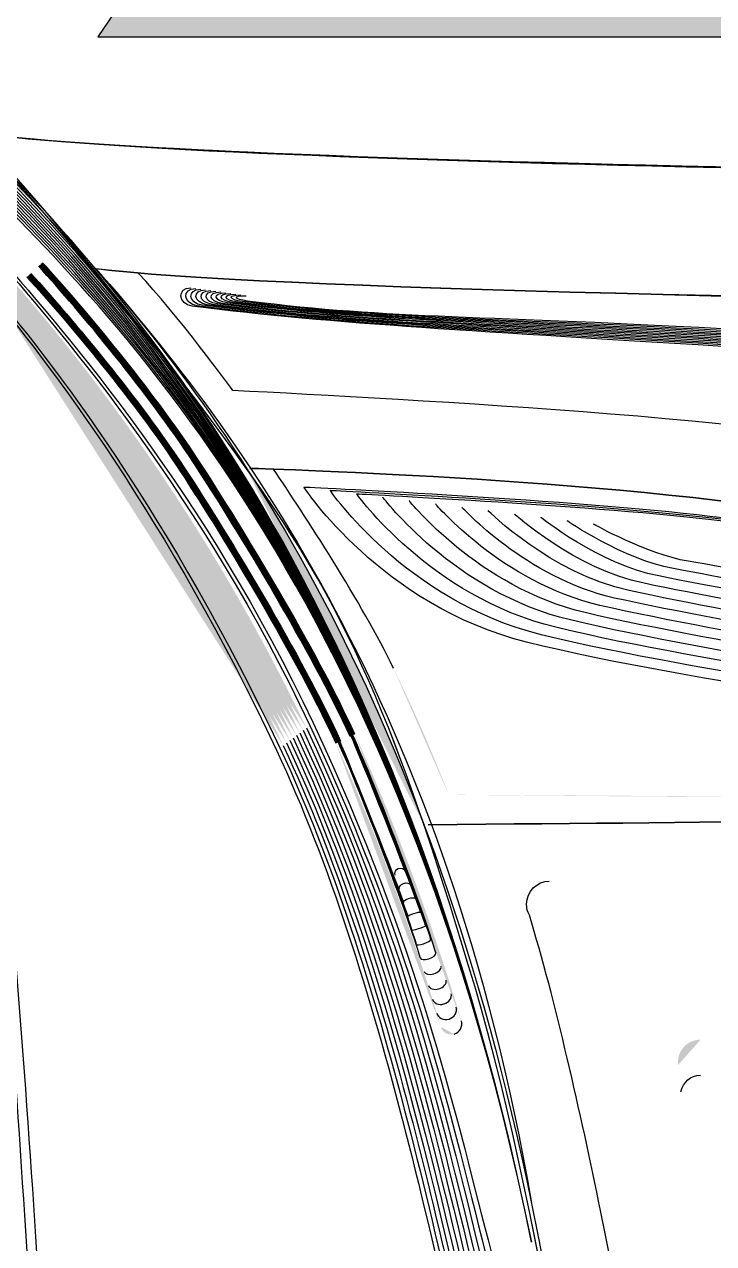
# Model space of a CAD drawing. Header units: millimetres. Extents: x 1111 to 1333, y -447 to -319.
# Drawn here: x 1289.456 to 1289.744, y -440.629 to -440.119 of the extents above; entities that cross this region are included whole.
import ezdxf

# ---------------------------------------------------------------- set-up
doc = ezdxf.new("R2010")
doc.units = ezdxf.units.MM

# ---------------------------------------------------------------- blocks, each defined once
blk = doc.blocks.new('scanne')
at = {"transparency": 33554559}
h = blk.add_hatch(color=256, dxfattribs=at)
h.paths.add_polyline_path([(0.00992, 2.25476, 0.014829), (-0.03912, 2.30594)], flags=0)
h.paths.add_polyline_path([(0.00992, 2.25476), (0.01129, 2.25316)], flags=0)
h.paths.add_polyline_path([(2.23438, 2.25316), (2.23647, 2.25558)], flags=0)
h.paths.add_polyline_path([(2.27393, 2.29508, 0.014038), (2.23647, 2.25558)], flags=0)
h.paths.add_polyline_path([(2.27393, 2.29508), (2.27434, 2.29577)], flags=0)
h.paths.add_polyline_path([(2.15103, 2.28719), (2.14483, 2.28715), (1.89379, 2.28715), (1.85939, 2.30508), (1.85574, 2.29978), (1.84726, 2.3043), (1.84625, 2.30799), (1.6511, 2.35092), (1.65146, 2.35133), (1.7255, 2.35133), (1.7255, 2.36192), (1.69699, 2.36611), (1.69699, 2.36926), (1.57427, 2.36926), (1.56816, 2.36917), (1.55023, 2.37318), (1.548, 2.37318), (1.54772, 2.37715), (1.53577, 2.37715), (1.53568, 2.37309), (1.42638, 2.37236), (1.42661, 2.37665), (1.38423, 2.37665), (1.38395, 2.372), (0.9873, 2.36926), (0.9873, 2.36005), (0.98045, 2.3501), (1.58381, 2.3501), (1.58399, 2.3496), (1.76012, 2.29235), (1.76245, 2.29139)], flags=0)
h.paths.add_polyline_path([(1.23341, 2.2871, 0.002387), (1.76245, 2.29139)], flags=0)
h.paths.add_polyline_path([(1.23341, 2.2871), (1.23341, 2.28715), (0.92589, 2.28715), (0.89127, 2.30508), (0.88748, 2.29978), (0.87904, 2.3043), (0.878, 2.30799), (0.68407, 2.35069), (0.68329, 2.35133), (0.75733, 2.35133), (0.75733, 2.36192), (0.72869, 2.36611), (0.72869, 2.36926), (0.60615, 2.36926), (0.60104, 2.36894), (0.58198, 2.37318), (0.57974, 2.37318), (0.57947, 2.37715), (0.56751, 2.37715), (0.56747, 2.37309), (0.45803, 2.37236), (0.4583, 2.37665), (0.41597, 2.37665), (0.41574, 2.372), (0.01913, 2.36926), (0.01913, 2.36005), (0.01234, 2.3501), (0.61564, 2.3501), (0.61478, 2.34992), (0.80117, 2.28938), (0.80368, 2.28842)], flags=0)
h = blk.add_hatch(color=256, dxfattribs=at)
h.paths.add_polyline_path([(0.22119, 1.69763, 0.009551), (0.1935, 1.84616)], flags=0)
h.paths.add_polyline_path([(-0.08747, 2.35321), (-0.10754, 2.34172)], flags=0)
h.paths.add_polyline_path([(0.08962, 2.05386, 0.066878), (-0.03414, 2.24783)], flags=0)
h = blk.add_hatch(color=256, dxfattribs=at)
h.paths.add_polyline_path([(0.21905, 1.7093, 0.009098), (0.19351, 1.84616)], flags=0)
h.paths.add_polyline_path([(-0.0876, 2.3523), (-0.10662, 2.34121)], flags=0)
h.paths.add_polyline_path([(0.091, 2.05496, 0.067263), (-0.03354, 2.24893)], flags=0)
h = blk.add_hatch(color=256, dxfattribs=at)
h.paths.add_polyline_path([(0.21697, 1.72094, 0.008861), (0.19352, 1.84616)], flags=0)
h.paths.add_polyline_path([(-0.08767, 2.35134), (-0.10574, 2.34067)], flags=0)
h.paths.add_polyline_path([(0.09243, 2.05596, 0.067901), (-0.03293, 2.25002)], flags=0)
h = blk.add_hatch(color=256, dxfattribs=at)
h.paths.add_polyline_path([(0.21483, 1.73257, 0.008355), (0.19352, 1.84612)], flags=0)
h.paths.add_polyline_path([(-0.08781, 2.35039), (-0.10478, 2.34012)], flags=0)
h.paths.add_polyline_path([(0.0938, 2.05701, 0.068121), (-0.03229, 2.25108)], flags=0)
h = blk.add_hatch(color=256, dxfattribs=at)
h.paths.add_polyline_path([(0.21267, 1.74425, 0.007938), (0.19351, 1.84617)], flags=0)
h.paths.add_polyline_path([(-0.08791, 2.34948), (-0.10392, 2.33958)], flags=0)
h.paths.add_polyline_path([(0.09516, 2.05806, 0.068795), (-0.0317, 2.25217)], flags=0)
h = blk.add_hatch(color=256, dxfattribs=at)
h.paths.add_polyline_path([(0.21056, 1.75594, 0.007103), (0.1935, 1.84617)], flags=0)
h.paths.add_polyline_path([(-0.08806, 2.34857), (-0.10302, 2.33903)], flags=0)
h.paths.add_polyline_path([(0.09656, 2.05912, 0.06942), (-0.03108, 2.25323)], flags=0)
h = blk.add_hatch(color=256, dxfattribs=at)
h.paths.add_polyline_path([(0.20847, 1.76761, 0.005948), (0.19351, 1.84617)], flags=0)
h.paths.add_polyline_path([(-0.08814, 2.34765), (-0.1021, 2.33853)], flags=0)
h.paths.add_polyline_path([(0.09794, 2.06016, 0.069742), (-0.03048, 2.25432)], flags=0)
h = blk.add_hatch(color=256, dxfattribs=at)
h.paths.add_polyline_path([(0.20636, 1.77925, 0.00558), (0.1935, 1.84613)], flags=0)
h.paths.add_polyline_path([(-0.08824, 2.3467), (-0.1012, 2.33799)], flags=0)
h.paths.add_polyline_path([(-0.02985, 2.25537, 0.000636), (-0.1012, 2.33799)], flags=0)
h.paths.add_polyline_path([(0.09934, 2.06122, 0.070182), (-0.02985, 2.25537)], flags=0)
h = blk.add_hatch(color=256, dxfattribs=at)
h.paths.add_polyline_path([(-0.07041, 2.30737), (-0.01749, 2.24967)], flags=0)
h.paths.add_polyline_path([(0.15554, 1.93613, 0.033004), (0.11166, 2.05478)], flags=0)
h.paths.add_polyline_path([(0.15554, 1.93613, 0.404316), (0.16106, 1.93312)], flags=0)
h.paths.add_polyline_path([(0.16412, 1.93864, 0.032895), (0.11964, 2.05848)], flags=0)
h.paths.add_polyline_path([(-0.01092, 2.25564), (-0.06384, 2.3134)], flags=0)
h = blk.add_hatch(color=256, dxfattribs=at)
h.paths.add_polyline_path([(0.07563, 2.16967), (0.07431, 2.16948)], flags=0)
h.paths.add_polyline_path([(0.14835, 2.02067, 0.053278), (0.07431, 2.16948)], flags=0)
h.paths.add_polyline_path([(0.14835, 2.02067), (0.15022, 2.02067)], flags=0)
h = blk.add_hatch(color=256, dxfattribs=at)
h.paths.add_polyline_path([(0.07563, 2.16967), (0.07431, 2.16948)], flags=0)
h.paths.add_polyline_path([(0.14835, 2.02067, 0.053278), (0.07431, 2.16948)], flags=0)
h.paths.add_polyline_path([(0.14835, 2.02067), (0.15022, 2.02067)], flags=0)
h = blk.add_hatch(color=256, dxfattribs=at)
h.paths.add_polyline_path([(0.15884, 2.03321, 0.00262), (0.30961, 2.0323)], flags=0)
h.paths.add_polyline_path([(0.15884, 2.03321, 0.020989), (0.1358, 2.08599)], flags=0)
h.paths.add_polyline_path([(0.07563, 2.16966, 0.005045), (0.08553, 2.16929)], flags=0)
h.paths.add_polyline_path([(0.07563, 2.16966), (0.07431, 2.16947)], flags=0)
h.paths.add_polyline_path([(0.14835, 2.02071, 0.053207), (0.07431, 2.16947)], flags=0)
h.paths.add_polyline_path([(0.14835, 2.02071), (0.15022, 2.02071)], flags=0)
h = blk.add_hatch(color=256, dxfattribs=at)
h.paths.add_polyline_path([(0.3555, 1.93079), (0.26412, 1.93079)], flags=0)
h.paths.add_polyline_path([(0.26412, 1.93079, 0.454417), (0.25473, 1.92025)], flags=0)
h.paths.add_polyline_path([(0.25582, 1.90894, 0.001208), (0.25473, 1.92025)], flags=0)
h.paths.add_polyline_path([(0.26412, 1.91601), (0.3555, 1.91601)], flags=0)
at = {"lineweight": -3}
blk.add_lwpolyline([(0.01902, 2.36009), (0.01218, 2.3501), (0.61558, 2.3501)], dxfattribs=at)
for points in [[(0.07743, 2.16526), (0.03213, 2.22908), (-0.04141, 2.31721), (-0.08725, 2.35508)], [(0.07741, 2.16524), (0.03212, 2.22911), (-0.04074, 2.31884), (-0.08658, 2.3567)], [(0.80369, 2.28845), (0.49343, 2.29077), (0.04409, 2.29643), (-0.04473, 2.31066)], [(-0.04378, 2.31067), (0.04509, 2.29639), (0.47395, 2.29074), (0.78416, 2.28846)], [(0.80368, 2.28842), (0.49589, 2.29075), (0.05107, 2.29636), (-0.04259, 2.31037)], [(0.19353, 1.84614), (0.13427, 2.137), (0.00809, 2.25885), (-0.04035, 2.3093)], [(0.1935, 1.84617), (0.13424, 2.13703), (0.00268, 2.25423), (-0.04581, 2.30459)], [(0.19351, 1.84617), (0.13426, 2.13703), (0.00342, 2.25491), (-0.04503, 2.30527)], [(0.19352, 1.84612), (0.13426, 2.13703), (0.00421, 2.2555), (-0.04424, 2.30591)], [(0.19352, 1.84616), (0.13426, 2.13703), (0.00498, 2.25618), (-0.04347, 2.30659)], [(0.19351, 1.84616), (0.13425, 2.13703), (0.00574, 2.25687), (-0.04275, 2.30727)], [(0.1935, 1.84616), (0.13424, 2.13703), (0.00655, 2.2575), (-0.04194, 2.30796)], [(0.19351, 1.84616), (0.13426, 2.13703), (0.00734, 2.25819), (-0.04115, 2.3086)], [(0.19352, 1.84614), (0.13426, 2.13701), (-0.00045, 2.25156), (-0.04894, 2.30192)], [(0.19351, 1.84617), (0.13425, 2.13703), (0.00031, 2.25222), (-0.04813, 2.30258)], [(0.1935, 1.84613), (0.13424, 2.13699), (0.00112, 2.25291), (-0.04737, 2.30327)], [(0.19351, 1.84617), (0.13425, 2.13703), (0.00187, 2.25354), (-0.04658, 2.30395)], [(-0.0292, 2.25646), (-0.00206, 2.22535), (0.05615, 2.15729), (0.10072, 2.06222)], [(-0.02859, 2.25753), (-0.00145, 2.22642), (0.05753, 2.15836), (0.1021, 2.06329)], [(0.0521, 2.17217), (0.03303, 2.20128), (0.00525, 2.23454), (-0.01259, 2.25415)], [(0.05228, 2.17228), (0.03321, 2.20138), (0.00543, 2.23464), (-0.01245, 2.25426)], [(0.05247, 2.17237), (0.03335, 2.20148), (0.00557, 2.23478), (-0.01227, 2.25444)], [(0.05264, 2.17253), (0.03353, 2.20163), (0.00574, 2.23493), (-0.01214, 2.25455)], [(0.05278, 2.17258), (0.03366, 2.20174), (0.00588, 2.23504), (-0.01196, 2.25465)], [(0.05296, 2.17274), (0.03384, 2.20189), (0.00606, 2.23515), (-0.01182, 2.25481)], [(0.05314, 2.17282), (0.03402, 2.20197), (0.00624, 2.23527), (-0.01164, 2.25494)], [(0.05332, 2.17298), (0.03416, 2.20209), (0.00638, 2.23543), (-0.01151, 2.2551)], [(0.05346, 2.17309), (0.0343, 2.20224), (0.00656, 2.23554), (-0.01137, 2.25525)], [(0.05363, 2.17318), (0.03447, 2.20233), (0.00673, 2.23563), (-0.01124, 2.25538)], [(0.05382, 2.17331), (0.03466, 2.20251), (0.00687, 2.23581), (-0.0111, 2.25552)], [(0.05399, 2.17339), (0.03479, 2.20259), (0.00705, 2.23594), (-0.01092, 2.25564)], [(0.01129, 2.25316), (0.14244, 2.23646), (1.03967, 2.23231), (1.12274, 2.23231)], [(1.12274, 2.23229), (1.03967, 2.23229), (0.14244, 2.23649), (0.01129, 2.25314)], [(0.0113, 2.25315), (0.07115, 2.18523), (0.15806, 2.06981), (0.19341, 1.86238)], [(1.12272, 2.2323), (1.0397, 2.2323), (0.14247, 2.2365), (0.01131, 2.25315)], [(1.12272, 2.23229), (1.03969, 2.23229), (0.14246, 2.23648), (0.01131, 2.25313)], [(0.01131, 2.25313), (0.07116, 2.18521), (0.15145, 2.06856), (0.19342, 1.86236)], [(-0.01749, 2.24967), (0.00026, 2.23019), (0.02772, 2.1973), (0.0466, 2.16851)], [(-0.01735, 2.24986), (0.0004, 2.23029), (0.02786, 2.19744), (0.04675, 2.16866)], [(-0.01717, 2.24995), (0.00057, 2.23043), (0.02799, 2.19754), (0.04692, 2.16875)], [(-0.01702, 2.25014), (0.00072, 2.23057), (0.02814, 2.19768), (0.04707, 2.16885)], [(-0.01689, 2.25021), (0.0009, 2.23069), (0.02832, 2.1978), (0.04725, 2.16897)], [(-0.01675, 2.25033), (0.00104, 2.2308), (0.0285, 2.19787), (0.04743, 2.16908)], [(-0.01656, 2.25052), (0.00118, 2.23095), (0.02864, 2.19802), (0.04758, 2.16919)], [(-0.01643, 2.25064), (0.00132, 2.23107), (0.02878, 2.19813), (0.04776, 2.1693)], [(-0.01629, 2.25081), (0.0015, 2.23119), (0.02896, 2.19825), (0.04794, 2.16938)], [(-0.01619, 2.25093), (0.00165, 2.23136), (0.02906, 2.19837), (0.04809, 2.1695)], [(-0.01601, 2.25106), (0.00178, 2.23145), (0.02925, 2.19851), (0.04822, 2.16963)], [(-0.01587, 2.25119), (0.00197, 2.23162), (0.02938, 2.19863), (0.04841, 2.16976)], [(0.0686, 2.2022), (0.0686, 2.2022), (0.04469, 2.2349), (0.02918, 2.25114)], [(-0.03538, 2.24571), (-0.00819, 2.21465), (0.04222, 2.14672), (0.08688, 2.05179)], [(-0.03476, 2.24678), (-0.00762, 2.21572), (0.04361, 2.14779), (0.08823, 2.05281)], [(0.05164, 2.23745), (0.04562, 2.23827), (0.04521, 2.24521), (0.05096, 2.24521)], [(0.05374, 2.23766), (0.04772, 2.23844), (0.04726, 2.24492), (0.05305, 2.24492)], [(0.05586, 2.23786), (0.04983, 2.23864), (0.04938, 2.24461), (0.05517, 2.24461)], [(0.05791, 2.23807), (0.05193, 2.23885), (0.05148, 2.24432), (0.05722, 2.24432)], [(0.06006, 2.23824), (0.05408, 2.23901), (0.05358, 2.24399), (0.05937, 2.24399)], [(0.06216, 2.23845), (0.05618, 2.23922), (0.05568, 2.2437), (0.06147, 2.2437)], [(0.06425, 2.23862), (0.05832, 2.23939), (0.05778, 2.24341), (0.06357, 2.24341)], [(0.06636, 2.23887), (0.06038, 2.2396), (0.05988, 2.24307), (0.06567, 2.24307)], [(0.2839, 2.22135), (0.16958, 2.22828), (0.11676, 2.23015), (0.05586, 2.23786)], [(0.28386, 2.22201), (0.16981, 2.2289), (0.11881, 2.23013), (0.05791, 2.23807)], [(0.28382, 2.22268), (0.17009, 2.22953), (0.12096, 2.2303), (0.06006, 2.23824)], [(0.06846, 2.23904), (0.06252, 2.23977), (0.06198, 2.24278), (0.06777, 2.24278)], [(0.28377, 2.22335), (0.17032, 2.23015), (0.12315, 2.23074), (0.06216, 2.23845)], [(0.07055, 2.23921), (0.06462, 2.23998), (0.06408, 2.24245), (0.06987, 2.24245)], [(0.28368, 2.22402), (0.17059, 2.23073), (0.12515, 2.23068), (0.06425, 2.23862)], [(0.07266, 2.23942), (0.06677, 2.2402), (0.06613, 2.24216), (0.07197, 2.24216)], [(0.28364, 2.22469), (0.17078, 2.23135), (0.1273, 2.23112), (0.06636, 2.23887)], [(0.07473, 2.2396), (0.06889, 2.24038), (0.06825, 2.24184), (0.07409, 2.24184)], [(0.28359, 2.22535), (0.17105, 2.23201), (0.12945, 2.23128), (0.06846, 2.23904)], [(0.28355, 2.22602), (0.17128, 2.23264), (0.13155, 2.23136), (0.07055, 2.23921)], [(0.28346, 2.22669), (0.17151, 2.23322), (0.13365, 2.23167), (0.07266, 2.23942)], [(0.28343, 2.22738), (0.17176, 2.23381), (0.13577, 2.23185), (0.07473, 2.2396)], [(0.28403, 2.22002), (0.16911, 2.22709), (0.1125, 2.22979), (0.05164, 2.23745)], [(0.28398, 2.22069), (0.16934, 2.22772), (0.11464, 2.22977), (0.05374, 2.23766)], [(0.3815, 2.17145), (0.31503, 2.18988), (0.13876, 2.19855), (0.0686, 2.2022)], [(-0.01535, 1.80712), (-0.02251, 1.9328), (-0.03834, 2.13653), (-0.04578, 2.19032)], [(-0.01101, 1.80458), (-0.01822, 1.93026), (-0.03564, 2.13632), (-0.04331, 2.19056)], [(0.1177, 2.05749), (0.10096, 2.09362), (0.07195, 2.14184), (0.0521, 2.17217)], [(0.11788, 2.05759), (0.1011, 2.09372), (0.07208, 2.14194), (0.05228, 2.17228)], [(0.11807, 2.05769), (0.10128, 2.09382), (0.07231, 2.14203), (0.05247, 2.17237)], [(0.11824, 2.05775), (0.1015, 2.09388), (0.07244, 2.14214), (0.05264, 2.17253)], [(0.11842, 2.05785), (0.10163, 2.09403), (0.07262, 2.14225), (0.05278, 2.17258)], [(0.1186, 2.05792), (0.10186, 2.0941), (0.0728, 2.14236), (0.05296, 2.17274)], [(0.11874, 2.05805), (0.10204, 2.09418), (0.07298, 2.14249), (0.05314, 2.17282)], [(0.11892, 2.05811), (0.10222, 2.09429), (0.07316, 2.1426), (0.05332, 2.17298)], [(0.1191, 2.05822), (0.10236, 2.0944), (0.07325, 2.14271), (0.05346, 2.17309)], [(0.11927, 2.05831), (0.10258, 2.09449), (0.07343, 2.1428), (0.05363, 2.17318)], [(0.11946, 2.0584), (0.10277, 2.09462), (0.07371, 2.14297), (0.05382, 2.17331)], [(0.11964, 2.05848), (0.10294, 2.0947), (0.07379, 2.14301), (0.05399, 2.17339)], [(0.0466, 2.16851), (0.06622, 2.13849), (0.09505, 2.09055), (0.11166, 2.05478)], [(0.04675, 2.16866), (0.06636, 2.13859), (0.09524, 2.09065), (0.1118, 2.05488)], [(0.04692, 2.16875), (0.06654, 2.13869), (0.09542, 2.09075), (0.11198, 2.05493)], [(0.04707, 2.16885), (0.06669, 2.13879), (0.09561, 2.0908), (0.11217, 2.05503)], [(0.04725, 2.16897), (0.06691, 2.1389), (0.09579, 2.09091), (0.11235, 2.0551)], [(0.04743, 2.16908), (0.0671, 2.13902), (0.09597, 2.09098), (0.11258, 2.05517)], [(0.04758, 2.16919), (0.06728, 2.13912), (0.09611, 2.09109), (0.11272, 2.05528)], [(0.04776, 2.1693), (0.06742, 2.13924), (0.0963, 2.09116), (0.11295, 2.05534)], [(0.04794, 2.16938), (0.0676, 2.13932), (0.09648, 2.09128), (0.11308, 2.05542)], [(0.04809, 2.1695), (0.06779, 2.13943), (0.09667, 2.09135), (0.11328, 2.0555)], [(0.04822, 2.16963), (0.06798, 2.13957), (0.09685, 2.09144), (0.11346, 2.05559)], [(0.04841, 2.16976), (0.06816, 2.13965), (0.09704, 2.09152), (0.11364, 2.05566)], [(0.31919, 2.14955), (0.22321, 2.16574), (0.07563, 2.16967), (0.07563, 2.16967)], [(0.31919, 2.14955), (0.22321, 2.16574), (0.07563, 2.16967), (0.07563, 2.16967)], [(0.07564, 2.16967), (0.07564, 2.16967), (0.22321, 2.16574), (0.31919, 2.14955)], [(0.07564, 2.16967), (0.07564, 2.16967), (0.22321, 2.16574), (0.31919, 2.14955)], [(0.1358, 2.08599), (0.12266, 2.11318), (0.09839, 2.15059), (0.08553, 2.16929)], [(0.17258, 1.94344), (0.14301, 2.04335), (0.12276, 2.10147), (0.07741, 2.16524)], [(0.17259, 1.94346), (0.14298, 2.04337), (0.12277, 2.10148), (0.07743, 2.16526)], [(0.09827, 2.16187), (0.09827, 2.16187), (0.20306, 2.15708), (0.26254, 2.15033)], [(0.19129, 2.09705), (0.13062, 2.11219), (0.09827, 2.16187), (0.09827, 2.16187)], [(0.19741, 2.10013), (0.14071, 2.11418), (0.10927, 2.16048), (0.10927, 2.16048)], [(0.10927, 2.16048), (0.10927, 2.16048), (0.2085, 2.15574), (0.26497, 2.1494)], [(0.20359, 2.1032), (0.15081, 2.11611), (0.12029, 2.15904), (0.12029, 2.15904)], [(0.12029, 2.15904), (0.12029, 2.15904), (0.21394, 2.15443), (0.26741, 2.14845)], [(0.20973, 2.10627), (0.16087, 2.11795), (0.13126, 2.15764), (0.13126, 2.15764)], [(0.21588, 2.10934), (0.17099, 2.11993), (0.1423, 2.15619), (0.1423, 2.15619)], [(0.22203, 2.11238), (0.18107, 2.12182), (0.15333, 2.1548), (0.15333, 2.1548)], [(0.22818, 2.11545), (0.19113, 2.12375), (0.16435, 2.15341), (0.16435, 2.15341)], [(0.23432, 2.11855), (0.20125, 2.12575), (0.17534, 2.15198), (0.17534, 2.15198)], [(0.24047, 2.1216), (0.21137, 2.12766), (0.18632, 2.15056), (0.18632, 2.15056)], [(0.24662, 2.12467), (0.22148, 2.12969), (0.19731, 2.14917), (0.19731, 2.14917)], [(0.25277, 2.12774), (0.2316, 2.13171), (0.20834, 2.14772), (0.20834, 2.14772)], [(0.25891, 2.13082), (0.24171, 2.13378), (0.21936, 2.14633), (0.21936, 2.14633)], [(0.26254, 2.15033), (0.32208, 2.14367), (0.34794, 2.13792), (0.37591, 2.12634)], [(0.26497, 2.1494), (0.32158, 2.1431), (0.34782, 2.1374), (0.37537, 2.12599)], [(0.26741, 2.14845), (0.32115, 2.14257), (0.34779, 2.13682), (0.37489, 2.12564)], [(0.38427, 2.09564), (0.36301, 2.11202), (0.29235, 2.1253), (0.25891, 2.13082)], [(0.38538, 2.09179), (0.36312, 2.10803), (0.28972, 2.12085), (0.25277, 2.12774)], [(0.38764, 2.08424), (0.36342, 2.1002), (0.28459, 2.11234), (0.24047, 2.1216)], [(0.38649, 2.08804), (0.36331, 2.10414), (0.28717, 2.1166), (0.24662, 2.12467)], [(0.38874, 2.08045), (0.36361, 2.09633), (0.28209, 2.10814), (0.23432, 2.11855)], [(0.39096, 2.07283), (0.36395, 2.08852), (0.277, 2.0997), (0.22203, 2.11238)], [(0.3898, 2.07663), (0.36375, 2.09246), (0.2795, 2.10396), (0.22818, 2.11545)], [(0.39316, 2.06526), (0.36428, 2.08077), (0.27186, 2.0914), (0.20973, 2.10627)], [(0.39201, 2.06902), (0.3641, 2.08462), (0.27441, 2.09557), (0.21588, 2.10934)], [(0.39427, 2.06146), (0.36448, 2.07692), (0.26937, 2.08732), (0.20359, 2.1032)], [(0.39648, 2.05385), (0.36487, 2.06927), (0.26428, 2.07889), (0.19129, 2.09705)], [(0.39535, 2.05766), (0.36465, 2.07308), (0.2668, 2.08311), (0.19741, 2.10013)], [(0.09794, 2.06016), (0.14246, 1.96509), (0.15925, 1.88321), (0.17649, 1.81295)], [(0.09934, 2.06122), (0.14386, 1.96615), (0.15978, 1.88974), (0.17607, 1.82432)], [(0.10072, 2.06222), (0.14525, 1.9672), (0.1603, 1.89621), (0.17567, 1.83568)], [(0.1021, 2.06329), (0.14663, 1.96826), (0.16081, 1.90271), (0.17528, 1.84705)], [(0.091, 2.05496), (0.13557, 1.95989), (0.15669, 1.85072), (0.17859, 1.75615)], [(0.09243, 2.05596), (0.13695, 1.96089), (0.15721, 1.8572), (0.17819, 1.76751)], [(0.0938, 2.05701), (0.13832, 1.96195), (0.15776, 1.86368), (0.17779, 1.77888)], [(0.09516, 2.05806), (0.13973, 1.96299), (0.15825, 1.87021), (0.17737, 1.79024)], [(0.09656, 2.05912), (0.14113, 1.96405), (0.15878, 1.87669), (0.17694, 1.8016)], [(0.11258, 2.05517), (0.12216, 2.03432), (0.14191, 1.98218), (0.14688, 1.96498)], [(0.11272, 2.05528), (0.1207, 2.0379), (0.141, 1.98511), (0.1452, 1.97075)], [(0.11295, 2.05534), (0.11929, 2.04143), (0.14009, 1.98801), (0.14342, 1.97656)], [(0.11308, 2.05542), (0.11787, 2.04502), (0.13922, 1.99092), (0.14169, 1.9823)], [(0.11328, 2.0555), (0.11642, 2.04856), (0.13827, 1.99382), (0.13996, 1.98807)], [(0.14494, 1.9898), (0.14325, 1.9956), (0.12126, 2.05066), (0.11807, 2.05769)], [(0.14702, 1.98412), (0.14452, 1.99279), (0.12307, 2.04726), (0.11824, 2.05775)], [(0.14917, 1.97843), (0.14579, 1.99002), (0.12485, 2.0438), (0.11842, 2.05785)], [(0.15131, 1.97275), (0.14712, 1.98721), (0.12663, 2.0404), (0.1186, 2.05792)], [(0.15345, 1.96704), (0.14839, 1.98442), (0.12845, 2.03697), (0.11874, 2.05805)], [(0.08688, 2.05179), (0.1314, 1.95672), (0.15512, 1.83117), (0.17989, 1.7221)], [(0.08823, 2.05281), (0.1328, 1.95779), (0.15561, 1.83772), (0.17946, 1.73344)], [(0.08962, 2.05386), (0.13419, 1.95879), (0.15618, 1.8442), (0.17904, 1.7448)], [(0.15022, 2.02067), (0.28082, 2.02177), (0.38328, 2.02255), (0.43132, 2.02734)], [(0.43132, 2.02734), (0.38329, 2.02255), (0.28083, 2.02177), (0.15022, 2.02067)], [(0.15022, 2.02067), (0.28082, 2.02177), (0.38328, 2.02255), (0.43132, 2.02734)], [(0.43132, 2.02734), (0.38329, 2.02255), (0.28083, 2.02177), (0.15022, 2.02067)], [(0.15022, 2.02071), (0.28082, 2.02176), (0.38328, 2.02258), (0.43132, 2.02733)], [(0.1365, 1.99964), (0.13604, 2.00074), (0.13663, 2.00197), (0.13773, 2.00243)], [(0.13773, 2.00243), (0.13891, 2.00288), (0.14024, 2.00224), (0.14069, 2.0012)], [(0.13823, 1.99386), (0.13791, 1.99464), (0.13864, 1.99569), (0.13987, 1.99615)], [(0.13987, 1.99615), (0.1411, 1.9966), (0.14247, 1.99624), (0.14279, 1.99551)], [(0.1914, 1.98742), (0.1914, 1.99272), (0.19569, 1.99709), (0.20089, 1.99709)], [(0.13996, 1.98807), (0.13973, 1.98857), (0.14065, 1.98935), (0.14202, 1.9898)], [(0.14202, 1.9898), (0.14334, 1.99031), (0.14471, 1.99026), (0.14494, 1.9898)], [(0.14169, 1.9823), (0.14155, 1.98248), (0.14265, 1.98303), (0.1441, 1.98353)], [(0.1441, 1.98353), (0.14556, 1.98407), (0.14693, 1.98426), (0.14702, 1.98412)], [(0.19254, 1.98291), (0.19181, 1.98418), (0.1914, 1.98574), (0.1914, 1.98742)], [(0.1462, 1.97725), (0.1478, 1.97775), (0.14917, 1.97825), (0.14917, 1.97843)], [(0.22229, 1.85942), (0.21398, 1.90006), (0.20345, 1.94723), (0.19254, 1.98291)], [(0.14342, 1.97656), (0.14337, 1.97642), (0.14465, 1.97674), (0.1462, 1.97725)], [(0.14835, 1.97093), (0.15004, 1.97147), (0.1514, 1.97225), (0.15131, 1.97275)], [(0.1452, 1.97075), (0.14525, 1.97033), (0.14666, 1.97038), (0.14835, 1.97093)], [(0.14688, 1.96498), (0.14711, 1.96421), (0.14866, 1.96403), (0.15049, 1.96462)], [(0.15049, 1.96462), (0.15227, 1.96517), (0.15363, 1.96626), (0.15345, 1.96704)], [(0.14862, 1.95921), (0.14894, 1.95816), (0.15067, 1.95771), (0.15259, 1.95835)], [(0.15259, 1.95835), (0.1545, 1.95894), (0.15587, 1.96026), (0.1556, 1.96136)], [(0.15035, 1.95348), (0.15076, 1.95207), (0.15268, 1.95143), (0.15473, 1.95202)], [(0.15473, 1.95202), (0.15669, 1.95266), (0.15811, 1.95426), (0.15774, 1.95567)], [(0.15207, 1.94768), (0.15258, 1.946), (0.15467, 1.94508), (0.15682, 1.94572)], [(0.15682, 1.94572), (0.15896, 1.94636), (0.16038, 1.94828), (0.15983, 1.95001)], [(0.15897, 1.93942), (0.16116, 1.94006), (0.16257, 1.9423), (0.16198, 1.94435)], [(0.22659, 1.6601), (0.22308, 1.68424), (0.20118, 1.84007), (0.17258, 1.94344)], [(0.22656, 1.66012), (0.22309, 1.68426), (0.20119, 1.84009), (0.17259, 1.94346)], [(0.15381, 1.94193), (0.15441, 1.93993), (0.15664, 1.93878), (0.15897, 1.93942)], [(0.16106, 1.93312), (0.16339, 1.9338), (0.16485, 1.93627), (0.16412, 1.93864)], [(0.25582, 1.90894), (0.25696, 1.91291), (0.25979, 1.91601), (0.26412, 1.91601)], [(0.19342, 1.86236), (0.25678, 1.55124), (0.26933, 1.33807), (0.26933, 1.33807)], [(0.29331, 1.34374), (0.29331, 1.34374), (0.26695, 1.63899), (0.22229, 1.85942)], [(0.17528, 1.84705), (0.20183, 1.74368), (0.21095, 1.75737), (0.2021, 1.80258)]]:
    blk.add_open_spline(points, degree=3, dxfattribs=at)

msp = doc.modelspace()

# ---------------------------------------------------------------- block references
msp.add_blockref('scanne', (1289.47453, -442.47464))

doc.saveas('drawing.dxf')
